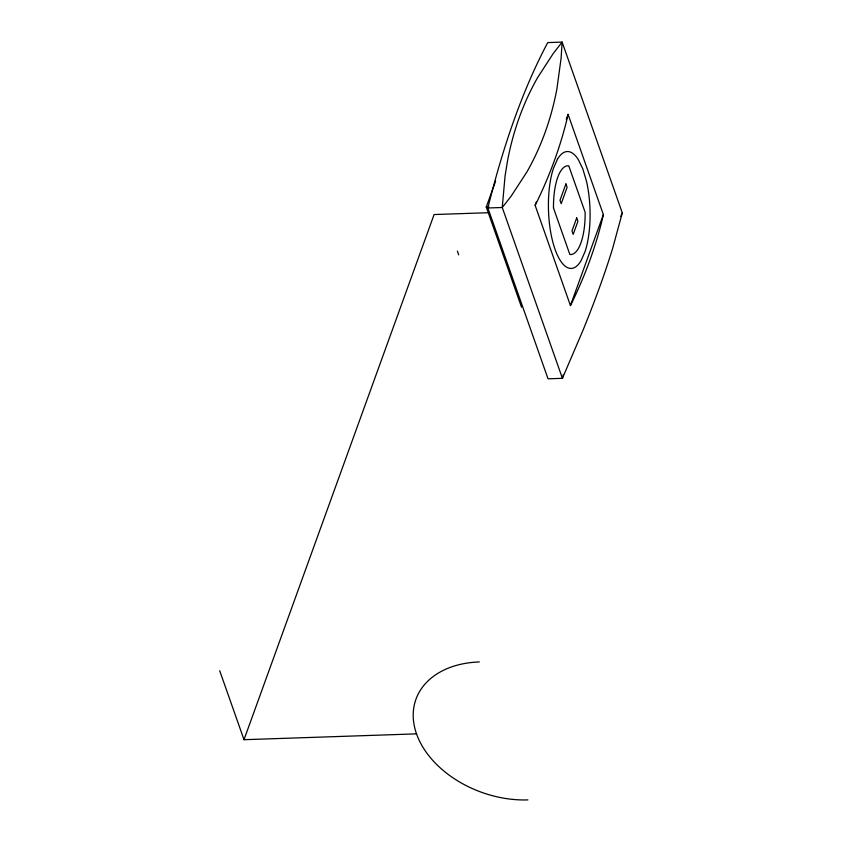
<?xml version="1.0" encoding="UTF-8"?>
<svg xmlns="http://www.w3.org/2000/svg" width="842" height="842" viewBox="0 0 842 842"><rect width="100%" height="100%" fill="white"/><g stroke="black" fill="none" stroke-linecap="round" stroke-linejoin="round"><path stroke-width="1.26" d="M568.066 114.386L567.192 118.343A708.827 439.471 -19.4 0 1 537.143 201.354L535.133 205.353L570.434 305.562L572.434 301.573A708.827 439.471 -19.4 0 0 602.493 218.552L603.367 214.594L568.066 114.386L566.287 119.301M563.34 374.606L562.414 378.321L548.037 378.805L487.876 207.985A708.827 251.684 88.1 0 1 547.753 42.584L562.13 42.1L622.291 212.921L612.797 247.832A500.727 92.504 -59.5 0 1 582.748 330.853L562.414 378.321L502.253 207.5L505.074 175.852L507.579 160.59A504.463 347.462 41.4 0 1 537.628 77.569L553.278 53.446L562.13 42.1L561.109 58.119L556.878 89.063A500.727 344.883 41.4 0 1 526.829 172.073L511.136 196.175L502.253 207.5L487.876 207.985M527.902 799.9A93.209 65.213 19.9 0 1 416.527 733.866L244.001 739.697L434.104 214.542L489.16 212.679M521.545 307.214L486.255 207.006L495.601 181.188M535.133 205.353L536.47 201.67M570.434 305.562L603.367 214.594M620.764 216.394L622.291 212.921M486.255 207.006L488.834 206.921M553.447 207.879L569.855 254.484A44.405 15.766 88.1 0 0 585.137 212.289L568.76 165.811A44.405 15.766 88.1 0 0 553.489 208.006M457.385 251.126L458.69 254.842M219.709 670.727L244.001 739.697M416.527 733.866A93.209 65.213 19.9 0 1 479.319 661.949M565.908 183.924L559.993 200.259L561.204 203.68L567.108 187.345L565.908 183.924M576.696 217.92L571.981 230.95L573.192 234.371L577.907 221.341L576.696 217.92M557.467 159.191L553.415 168.411A58.477 20.766 88.1 0 0 553.741 245.285A58.477 20.766 88.1 0 0 581.033 260.757L585.085 251.537A58.477 20.766 88.1 0 0 586.442 181.041L582.811 168.884L578.254 159.527A58.477 20.766 88.1 0 0 557.467 159.191"/></g></svg>
